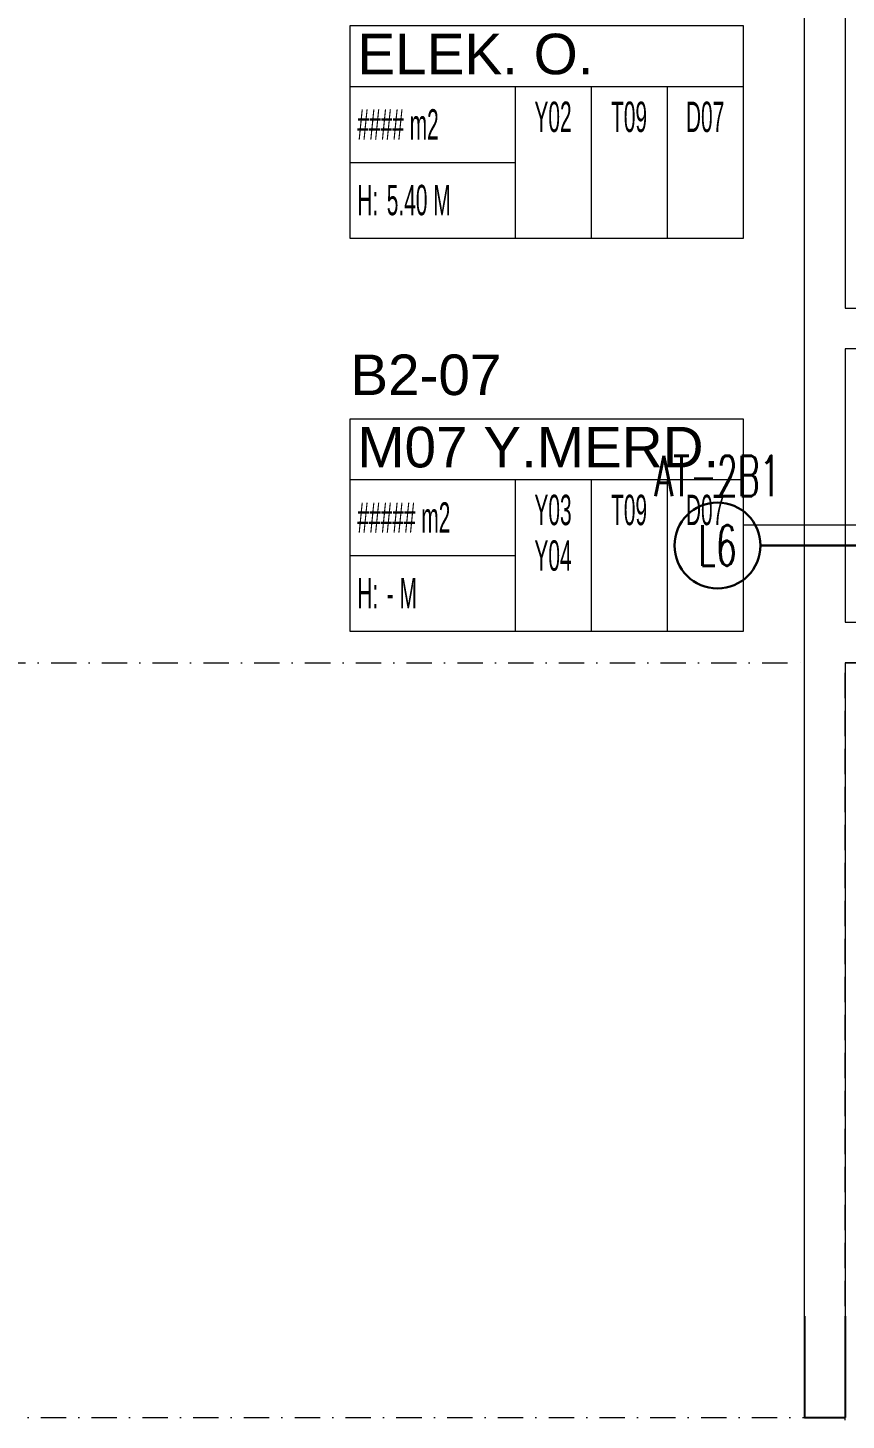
# Model space of a CAD drawing. Header units: metres. Extents: x -13316 to 152404, y -3899 to 30226.
# Drawn here: x -446 to 361, y 6003 to 7377 of the extents above; entities that cross this region are included whole.
import ezdxf
from ezdxf.enums import TextEntityAlignment as Align

# ---------------------------------------------------------------- set-up
doc = ezdxf.new("R2010")
doc.units = ezdxf.units.M
doc.header["$LTSCALE"] = 100
doc.header["$MEASUREMENT"] = 0
for name, pattern in [('DASHDOT2', [0.5, 0.25, -0.125, 0, -0.125]), ('DOT2', [0.125, 0, -0.125]), ('HIDDEN', [0.375, 0.25, -0.125])]:
    doc.linetypes.add(name, pattern=pattern)
doc.layers.get('0').update_dxf_attribs({"color": 9, "lineweight": 9})
for name, color, linetype, lineweight in [('01', 9, 'Continuous', 9), ('20', 9, 'DOT2', 9), ('21_mahal200', 9, 'Continuous', 9), ('24', 9, 'DASHDOT2', 9), ('E-LINYE', 7, 'Continuous', 30)]:
    doc.layers.add(name, color=color, linetype=linetype, lineweight=lineweight)
doc.styles.add('Arial', font='arial.ttf', dxfattribs={"height": 2.5})
doc.styles.add('E-YAZI', font='txttw.shx')
doc.styles.add('MuuM_TEXT-STANDART', font='ARIALN.TTF')
doc.dimstyles.new('MuuM_DIM200', dxfattribs={"dimscale": 20, "dimtxt": 2, "dimasz": 1, "dimexe": 1, "dimexo": 1, "dimgap": 1, "dimtad": 1, "dimdec": 1, "dimrnd": 0.5, "dimdsep": 46, "dimtxsty": 'MuuM_TEXT-STANDART', "dimblk": 'ARCHTICK', "dimcen": 0, "dimdle": 0.15, "dimclrd": 256, "dimclre": 256, "dimclrt": 256, "dimadec": 0, "dimazin": 0, "dimtfac": 5, "dimtdec": 1, "dimtix": 1, "dimtmove": 2, "dimatfit": 3, "dimldrblk": 'DOT', "dimfxl": 3, "dimfxlon": 1, "dimtolj": 1, "dimlwd": -1, "dimlwe": -1, "dimarcsym": 0})

# ---------------------------------------------------------------- blocks, each defined once
blk = doc.blocks.new('p-akslar_yeni')
at = {"layer": '24'}
for points in [[(2164.8, -2145), (6415, -2145)], [(2164.8, -2790), (2204.8, -2790), (2204.8, -2890), (6415, -2890)]]:
    blk.add_lwpolyline(points, dxfattribs=at)
blk = doc.blocks.new('2.bod.sitatik')
at = {"layer": '01', "linetype": 'Continuous', "lineweight": -3}
for p, q in [((0, -2845), (0, -2945)), ((40, -2845), (40, -2945)), ((0, -2945), (40, -2945))]:
    blk.add_line(p, q, dxfattribs=at)
at = {"layer": '01'}
blk.add_lwpolyline([(1981.2, 154.4), (1695, -40), (1695, -40), (60, -1150.3), (40, -1163.9), (40, -1188.2), (40, -1370), (40, -1370), (40, -1430), (40, -1430), (40, -1850), (470, -1850), (470, -1890), (40, -1890), (40, -2160), (470, -2160), (470, -2200), (40, -2200), (40, -2200), (40, -2200), (40, -2945), (0, -2945), (0, -1142.7), (1968.9, 194.4)], dxfattribs=at)
blk = doc.blocks.new('_ArchTick')
at = {"color": 0, "linetype": 'ByBlock', "const_width": 0.15}
blk.add_lwpolyline([(-0.5, -0.5), (0.5, 0.5)], dxfattribs=at)
blk = doc.blocks.new('_Dot')
at = {"color": 0, "linetype": 'ByBlock', "lineweight": -2}
blk.add_line((-0.5, 0), (-1, 0), dxfattribs=at)
at = {"color": 0, "linetype": 'ByBlock', "const_width": 0.5}
blk.add_lwpolyline([(-0.25, 0, 1), (0.25, 0, 1)], format="xyb", close=True, dxfattribs=at)
blk = doc.blocks.new('0_roomno2')
blk.add_lwpolyline([(19.375, -10.5), (0, -10.5), (0, 0), (19.375, 0)], close=True)
for points in [[(0, -3), (19.375, -3)], [(8.125, -3), (8.125, -10.5)], [(11.875, -3), (11.875, -10.5)], [(15.625, -3), (15.625, -10.5)], [(0, -6.75), (8.125, -6.75)]]:
    blk.add_lwpolyline(points)
at = {"style": 'MuuM_TEXT-STANDART', "width": 0.6}
blk.add_text('H:', height=1.5, dxfattribs=at).set_placement((0.35, -8.608), align=Align.MIDDLE_LEFT)
at = {"style": 'Arial'}
blk.add_attdef('ODANO', (0, 1.17), '', height=2, dxfattribs=at)
blk.add_attdef('MEKANADI', text='', height=2, dxfattribs=at).set_placement((0.35, -3), align=Align.BOTTOM_LEFT)
at = {"style": 'MuuM_TEXT-STANDART', "width": 0.6}
for tag, p in [('M2', (0.35, -4.875)), ('TEMIZTAVANYUKSEKLIGI', (1.8, -8.608))]:
    blk.add_attdef(tag, text='', height=1.5, dxfattribs=at).set_placement(p, align=Align.MIDDLE_LEFT)
for tag, p in [('YER01', (10, -4.5)), ('TAVAN01', (13.75, -4.5)), ('DUVAR01', (17.5, -4.5)), ('YER02', (10, -6.75)), ('TAVAN02', (13.75, -6.75)), ('DUVAR02', (17.5, -6.75)), ('YER03', (10, -9)), ('TAVAN03', (13.75, -9)), ('DUVAR03', (17.5, -9))]:
    blk.add_attdef(tag, text='', height=1.5, dxfattribs=at).set_placement(p, align=Align.MIDDLE_CENTER)
blk = doc.blocks.new('2.bod.Mimari')
at = {"layer": '20', "color": 251, "linetype": 'HIDDEN'}
blk.add_lwpolyline([(940, -3750), (860, -3750), (860, -3810), (40, -3810), (40, -2200), (860, -2200), (860, -2240), (940, -2240), (940, -2865), (860, -2865), (860, -3030), (940, -3030)], close=True, dxfattribs=at)
at = {"layer": '21_mahal200'}
ref = blk.add_blockref('0_roomno2', (-448.03, -1571.06), dxfattribs=dict(at, xscale=20, yscale=20, zscale=20))
ref.add_attrib('ODANO', 'B2-08', (-448.03, -1547.66), dxfattribs={"layer": '0', "height": 40, "style": 'Arial'})
ref.add_attrib('MEKANADI', 'ELEK. O.', dxfattribs={"layer": '0', "height": 40, "style": 'Arial'}).set_placement((-441.03, -1631.06), align=Align.BOTTOM_LEFT)
ref.add_attrib('M2', '#### m2', dxfattribs={"layer": '0', "height": 30, "style": 'MuuM_TEXT-STANDART', "width": 0.6}).set_placement((-441.03, -1668.56), align=Align.MIDDLE_LEFT)
ref.add_attrib('TEMIZTAVANYUKSEKLIGI', '5.40 M', dxfattribs={"layer": '0', "height": 30, "style": 'MuuM_TEXT-STANDART', "width": 0.6}).set_placement((-412.03, -1743.21), align=Align.MIDDLE_LEFT)
ref.add_attrib('YER01', 'Y02', dxfattribs={"layer": '0', "height": 30, "style": 'MuuM_TEXT-STANDART', "width": 0.6}).set_placement((-248.03, -1661.06), align=Align.MIDDLE_CENTER)
ref.add_attrib('TAVAN01', 'T09', dxfattribs={"layer": '0', "height": 30, "style": 'MuuM_TEXT-STANDART', "width": 0.6}).set_placement((-173.03, -1661.06), align=Align.MIDDLE_CENTER)
ref.add_attrib('DUVAR01', 'D07', dxfattribs={"layer": '0', "height": 30, "style": 'MuuM_TEXT-STANDART', "width": 0.6}).set_placement((-98.03, -1661.06), align=Align.MIDDLE_CENTER)
ref = blk.add_blockref('0_roomno2', (-448.03, -1959.09), dxfattribs=dict(at, xscale=20, yscale=20, zscale=20))
ref.add_attrib('ODANO', 'B2-07', (-448.03, -1935.69), dxfattribs={"layer": '0', "height": 40, "style": 'Arial'})
ref.add_attrib('MEKANADI', 'M07 Y.MERD.', dxfattribs={"layer": '0', "height": 40, "style": 'Arial'}).set_placement((-441.03, -2019.09), align=Align.BOTTOM_LEFT)
ref.add_attrib('M2', '##### m2', dxfattribs={"layer": '0', "height": 30, "style": 'MuuM_TEXT-STANDART', "width": 0.6}).set_placement((-441.03, -2056.59), align=Align.MIDDLE_LEFT)
ref.add_attrib('TEMIZTAVANYUKSEKLIGI', '- M', dxfattribs={"layer": '0', "height": 30, "style": 'MuuM_TEXT-STANDART', "width": 0.6}).set_placement((-412.03, -2131.25), align=Align.MIDDLE_LEFT)
ref.add_attrib('YER01', 'Y03', dxfattribs={"layer": '0', "height": 30, "style": 'MuuM_TEXT-STANDART', "width": 0.6}).set_placement((-248.03, -2049.09), align=Align.MIDDLE_CENTER)
ref.add_attrib('TAVAN01', 'T09', dxfattribs={"layer": '0', "height": 30, "style": 'MuuM_TEXT-STANDART', "width": 0.6}).set_placement((-173.03, -2049.09), align=Align.MIDDLE_CENTER)
ref.add_attrib('DUVAR01', 'D07', dxfattribs={"layer": '0', "height": 30, "style": 'MuuM_TEXT-STANDART', "width": 0.6}).set_placement((-98.03, -2049.09), align=Align.MIDDLE_CENTER)
ref.add_attrib('YER02', 'Y04', dxfattribs={"layer": '0', "height": 30, "style": 'MuuM_TEXT-STANDART', "width": 0.6}).set_placement((-248.03, -2094.09), align=Align.MIDDLE_CENTER)
blk.add_leader([(117.7, -2064.09), (-60.53, -2064.09)], dimstyle='MuuM_DIM200', override={"dimasz": 1, "dimfxl": 10}, dxfattribs=at)

msp = doc.modelspace()

# ---------------------------------------------------------------- linework, layer by layer
at = {"layer": 'E-LINYE', "color": 7, "linetype": 'Continuous'}
msp.add_line((276.65, 6865.81), (417.5, 6865.81), dxfattribs=at)
msp.add_circle((234.2, 6865.81), 42.44, dxfattribs=at)

# ---------------------------------------------------------------- block references
for name in ['2.bod.sitatik', '2.bod.Mimari']:
    msp.add_blockref(name, (320, 8950))
at = {"layer": '24'}
msp.add_blockref('p-akslar_yeni', (-6095, 8895), dxfattribs=at)

# ---------------------------------------------------------------- texts
at = {"layer": 'E-LINYE', "color": 3, "linetype": 'Continuous', "style": 'E-YAZI', "width": 0.6}
for s, p in [('AT-2B1', (234.2, 6934.43)), ('L6', (234.2, 6865.81))]:
    msp.add_text(s, height=40, dxfattribs=at).set_placement(p, align=Align.MIDDLE_CENTER)

doc.saveas('drawing.dxf')
